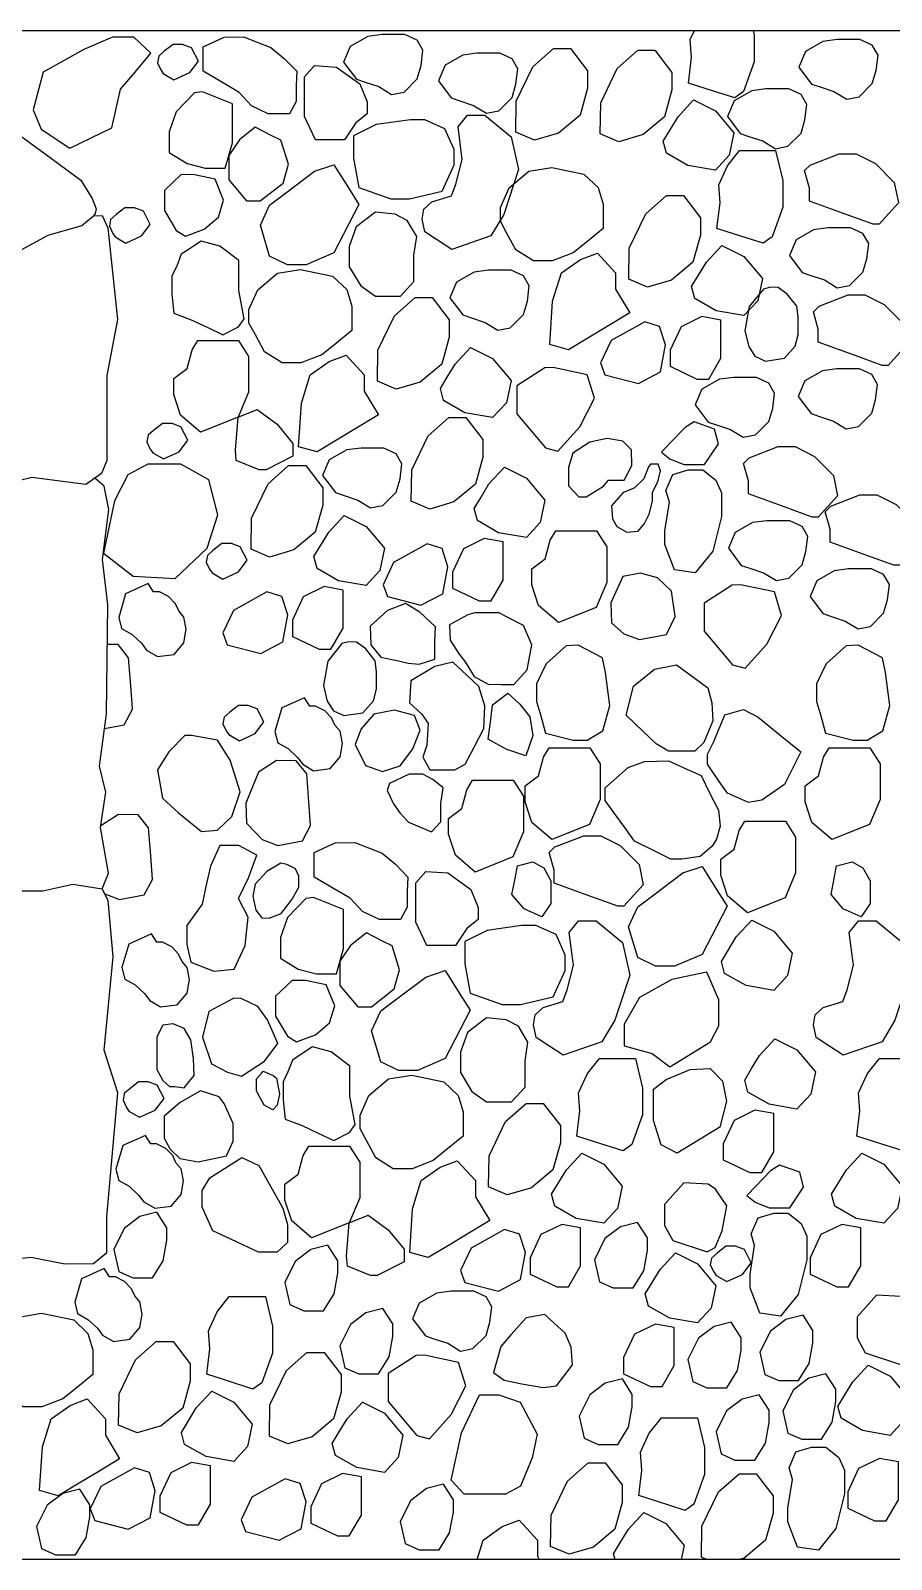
# Model space of a CAD drawing. Header units: millimetres. Extents: x -251401 to 377140, y -30451 to 275830.
# Drawn here: x 106402 to 108148, y -2940 to 160 of the extents above; entities that cross this region are included whole.
import ezdxf

# ---------------------------------------------------------------- set-up
doc = ezdxf.new("R2010")
doc.units = ezdxf.units.MM
for name, color, linetype in [('0-S3', 3, 'Continuous'), ('0-S8', 8, 'Continuous'), ('A-WALL', 4, 'Continuous')]:
    doc.layers.add(name, color=color, linetype=linetype)

# ---------------------------------------------------------------- blocks, each defined once
blk = doc.blocks.new('G24H24H24H')
at = {"layer": '0-S8', "color": 8}
for points in [[(3030.1, 3061.7), (2947.3, 3016), (2927.6, 2939.5), (2943.6, 2900), (3001.7, 2861.7), (3086.9, 2902.5), (3104.2, 2981.5), (3133.9, 3016), (3166, 3054.3), (3131.4, 3086.4), (3088.2, 3086.4)], [(3212.9, 3000.3), (3244.8, 3014.8), (3262.4, 3038.3), (3248.5, 3065.2), (3230.5, 3072), (3211, 3072), (3193, 3058.1), (3181.9, 3048.2), (3179.4, 3034.6), (3186.2, 3020.1), (3191.2, 3012.9)], [(3314.4, 3086.8), (3354.2, 3087.4), (3409.4, 3065.7), (3436.7, 3043.6), (3461.8, 3017.4), (3460.6, 2988.4), (3460.6, 2956), (3447, 2931), (3404.3, 2931), (3370.1, 2947.5), (3345.1, 2974.2), (3314.4, 2992.4), (3272.1, 3017.4), (3272.1, 3044.7), (3272.1, 3066.9)], [(3606.3, 3088.1), (3570.6, 3067.9), (3557.1, 3036.1), (3583.1, 3001.4), (3600.5, 2995.7), (3628.5, 2986.3), (3654.4, 2970.6), (3679.5, 2975.4), (3706.5, 3002.4), (3714.2, 3029.4), (3718, 3060.2), (3706.5, 3080.4), (3681.4, 3091.9), (3635.2, 3091.9)], [(4529.2, 3078.1), (4493.6, 3057.9), (4480.1, 3026.1), (4506.1, 2991.4), (4523.4, 2985.6), (4551.5, 2976.3), (4577.4, 2960.6), (4602.4, 2965.4), (4629.4, 2992.4), (4637.1, 3019.3), (4641, 3050.2), (4629.4, 3070.4), (4604.4, 3081.9), (4558.1, 3081.9)], [(3798.5, 3050.1), (3762.8, 3029.9), (3749.4, 2998.1), (3775.4, 2963.5), (3792.7, 2957.7), (3820.7, 2948.4), (3846.7, 2932.7), (3871.7, 2937.5), (3898.7, 2964.4), (3906.4, 2991.4), (3910.3, 3022.2), (3898.7, 3042.4), (3873.6, 3054), (3827.4, 3054)], [(3907.3, 2957), (3940.8, 3026.5), (3982.6, 3063.4), (4017.2, 3063.4), (4051.7, 3018.4), (4051.7, 2983.1), (4036.5, 2928.5), (3993.1, 2892.3), (3944, 2877.9), (3906.3, 2893.9)], [(4078.6, 2953.7), (4112.1, 3023.2), (4153.9, 3060.1), (4188.4, 3060.1), (4223, 3015.1), (4223, 2979.8), (4207.7, 2925.2), (4164.3, 2889.1), (4115.3, 2874.6), (4077.5, 2890.7)], [(3542.8, 3026), (3589.6, 2992.2), (3604.7, 2955.5), (3604.7, 2931), (3581.7, 2913), (3558.6, 2878.4), (3515.4, 2878.4), (3500.3, 2878.4), (3477.9, 2925.9), (3477.9, 2965.5), (3477.9, 3005.9), (3498.1, 3028.9)], [(4384.7, 2977.9), (4349.1, 2957.7), (4335.6, 2925.9), (4361.6, 2891.2), (4379, 2885.5), (4407, 2876.1), (4432.9, 2860.4), (4458, 2865.3), (4484.9, 2892.2), (4492.7, 2919.2), (4496.5, 2950), (4484.9, 2970.2), (4459.9, 2981.8), (4413.6, 2981.8)], [(3254.6, 2973.8), (3217.7, 2935.4), (3203.2, 2894.9), (3203.2, 2853), (3239.4, 2830.5), (3276.3, 2821.1), (3316.9, 2821.1), (3331.3, 2872.5), (3331.3, 2922.4), (3331.3, 2951.4), (3270.5, 2976)], [(4266.6, 2959.3), (4311.2, 2937), (4348.6, 2892.5), (4339, 2847.1), (4311.2, 2816.9), (4255, 2826.6), (4211.7, 2851.3), (4205, 2875.7), (4219.2, 2898.9), (4235.3, 2925.3)], [(3622.8, 2909.3), (3577.4, 2886.9), (3577.4, 2841.6), (3588.2, 2781.8), (3653, 2758.8), (3690.5, 2758.8), (3756.8, 2774.6), (3781.3, 2827.9), (3781.3, 2858.9), (3762.5, 2900.6), (3721.5, 2919.3), (3692.6, 2919.3)], [(3716.4, 2717.6), (3719.9, 2738.1), (3736.2, 2753), (3776, 2764.7), (3784.9, 2788.5), (3797.8, 2838.9), (3789.3, 2904.7), (3808, 2928.5), (3843.7, 2928.5), (3897.1, 2884.8), (3911.9, 2818.5), (3881.8, 2727.2), (3855.7, 2683.5), (3776.8, 2656.2), (3745.5, 2676.7), (3721.8, 2692.2)], [(3377.7, 2904.3), (3345.8, 2878.3), (3324.1, 2846.8), (3324.1, 2797.2), (3360.3, 2754.6), (3387.8, 2754.6), (3434.2, 2790.7), (3445, 2829.1), (3429.8, 2877.6), (3410.3, 2887)], [(4320.7, 2750.4), (4317.8, 2787), (4335.8, 2825.7), (4360.1, 2856.5), (4387.4, 2856.5), (4433.3, 2856.5), (4447.6, 2796.3), (4447.6, 2741.8), (4426.1, 2681.7), (4408.2, 2668.8), (4350.1, 2687.4), (4314.3, 2698.9)], [(3406.7, 2642.8), (3388.2, 2705.3), (3406.7, 2745.8), (3442.1, 2772.4), (3498.2, 2814.6), (3537.3, 2827.7), (3566.6, 2781.4), (3588.1, 2747.4), (3556.9, 2687), (3537.3, 2649.2), (3481.2, 2625.2), (3443, 2625.2)], [(3892.5, 2781.3), (3932.5, 2814.7), (3979.4, 2822.6), (4044.4, 2808.9), (4073.3, 2781.5), (4083.4, 2748.3), (4083.4, 2698.5), (4048.8, 2670.3), (4022.8, 2649.2), (3980.2, 2632.8), (3941.9, 2632.8), (3906.5, 2655.2), (3887.7, 2689.8), (3874.9, 2713.5), (3874.9, 2741.1)], [(4503.3, 2827.4), (4562.3, 2850.2), (4596.4, 2850.2), (4635.6, 2830.3), (4674, 2791.9), (4682.5, 2750.6), (4643.4, 2707.2), (4631.3, 2707.2), (4576.5, 2727.1), (4501.8, 2754.3), (4501.8, 2780.5), (4491.8, 2816)], [(3227.5, 2808), (3193.6, 2775.9), (3193.6, 2735.2), (3217.7, 2694.5), (3236.1, 2683.1), (3274.5, 2697.4), (3303.1, 2721.5), (3313.5, 2756.4), (3296.3, 2798.8), (3254.4, 2807.4)], [(4136.5, 2658.9), (4170, 2728.4), (4211.8, 2765.3), (4246.3, 2765.3), (4280.9, 2720.3), (4280.9, 2685), (4265.6, 2630.4), (4222.2, 2594.2), (4173.2, 2579.8), (4135.4, 2595.8)], [(3115.4, 2669), (3147.2, 2683.6), (3164.9, 2707.1), (3151, 2734), (3133, 2740.8), (3113.5, 2740.8), (3095.5, 2726.9), (3084.4, 2717), (3081.9, 2703.4), (3088.7, 2688.8), (3093.7, 2681.7)], [(3621.5, 2731.9), (3582.8, 2702.3), (3568.5, 2662.4), (3568.5, 2620.7), (3591.9, 2582.5), (3621.5, 2561.5), (3672.3, 2561.5), (3699.7, 2591.1), (3699.7, 2644.7), (3705.4, 2682.3), (3686, 2714.8), (3661.5, 2727.9)], [(4510.2, 2696.1), (4474.6, 2675.9), (4461.1, 2644.1), (4487.1, 2609.4), (4504.4, 2603.6), (4532.5, 2594.3), (4558.4, 2578.6), (4583.4, 2583.4), (4610.4, 2610.4), (4618.1, 2637.3), (4622, 2668.2), (4610.4, 2688.4), (4585.4, 2699.9), (4539.1, 2699.9)], [(3218.6, 2622.5), (3208.9, 2602.4), (3208.9, 2565.6), (3212.7, 2526.7), (3247.7, 2513.8), (3280.1, 2498.3), (3312, 2482.9), (3343.5, 2499.6), (3355.2, 2515.7), (3344.2, 2572.7), (3344.2, 2597.3), (3344.2, 2634.1), (3306, 2662.6), (3268.4, 2673), (3238.6, 2653.6), (3227.5, 2646.3)], [(3975.4, 2463.2), (3981, 2551.5), (3998.7, 2608.5), (4037.3, 2635.8), (4071.8, 2648.7), (4108.8, 2608.5), (4108.8, 2575.6), (4137.7, 2527.4), (4088.4, 2497.8), (4055.5, 2478), (4013.1, 2452.6)], [(4324.5, 2664.4), (4369, 2642.2), (4406.4, 2597.6), (4396.9, 2552.3), (4369, 2522.1), (4312.8, 2531.8), (4269.6, 2556.5), (4262.9, 2580.9), (4277.1, 2604.1), (4293.2, 2630.5)], [(3382.8, 2574.5), (3422.8, 2607.9), (3469.7, 2615.8), (3534.7, 2602.1), (3563.6, 2574.7), (3573.7, 2541.5), (3573.7, 2491.7), (3539, 2463.5), (3513, 2442.4), (3470.4, 2426), (3432.1, 2426), (3396.8, 2448.4), (3378, 2483), (3365.1, 2506.7), (3365.1, 2534.3)], [(3821.9, 2610.1), (3786.2, 2589.9), (3772.7, 2558.1), (3798.7, 2523.5), (3816.1, 2517.7), (3844.1, 2508.4), (3870, 2492.7), (3895.1, 2497.5), (3922.1, 2524.4), (3929.8, 2551.4), (3933.6, 2582.2), (3922.1, 2602.4), (3897, 2614), (3850.8, 2614)], [(4408.6, 2576), (4379.9, 2540.7), (4370.9, 2491.2), (4378.8, 2459.2), (4391.1, 2439.5), (4412.5, 2430), (4451.3, 2435.6), (4472.6, 2459.8), (4478.8, 2483.4), (4478.8, 2518.7), (4476, 2541.2), (4456.9, 2565.4), (4438.4, 2578.8), (4422.6, 2579.4)], [(3626.7, 2452.1), (3660.2, 2521.6), (3702, 2558.5), (3736.6, 2558.5), (3771.1, 2513.5), (3771.1, 2478.2), (3755.9, 2423.6), (3712.5, 2387.4), (3663.4, 2373), (3625.7, 2389)], [(4521.3, 2541.4), (4580.3, 2564.2), (4614.4, 2564.2), (4653.6, 2544.3), (4692, 2505.9), (4700.5, 2464.6), (4661.4, 2421.2), (4649.3, 2421.2), (4594.5, 2441.1), (4519.8, 2468.3), (4519.8, 2494.5), (4509.8, 2530)], [(4283.6, 2520), (4241.4, 2499.2), (4219.4, 2452), (4219.4, 2419.2), (4273.6, 2393.4), (4297.5, 2393.4), (4322.1, 2435.6), (4322.1, 2483.4), (4322.1, 2513)], [(4167.7, 2509.3), (4099.7, 2471.5), (4078.2, 2426.1), (4087.1, 2402.2), (4155.2, 2384.6), (4199.8, 2407.9), (4209.9, 2462.7), (4197.9, 2499.8)], [(3261, 2471.8), (3343.7, 2471.8), (3364.4, 2439.4), (3364.4, 2367), (3343, 2316.4), (3266.4, 2285.8), (3226.3, 2320.1), (3212.4, 2362.4), (3212.4, 2394.4), (3239.4, 2414.9), (3249.6, 2452.8)], [(3814.7, 2457.6), (3859.3, 2435.4), (3896.7, 2390.8), (3887.2, 2345.5), (3859.3, 2315.3), (3803.1, 2325), (3759.9, 2349.7), (3753.2, 2374.1), (3767.3, 2397.2), (3783.5, 2423.7)], [(3465.6, 2256.3), (3471.3, 2344.7), (3488.9, 2401.7), (3527.5, 2429), (3562.1, 2441.9), (3599, 2401.7), (3599, 2368.8), (3628, 2320.6), (3578.7, 2291), (3545.7, 2271.2), (3503.3, 2245.8)], [(3965.2, 2416), (3908.2, 2379.7), (3908.2, 2322.7), (3966.2, 2254), (3991.6, 2247.5), (4035.9, 2296.5), (4065.6, 2354.5), (4051.1, 2402.1), (3982, 2416.6)], [(4319.4, 2392.9), (4283.7, 2372.7), (4270.2, 2340.9), (4296.2, 2306.3), (4313.6, 2300.5), (4341.6, 2291.2), (4367.5, 2275.5), (4392.6, 2280.3), (4419.6, 2307.2), (4427.3, 2334.2), (4431.1, 2365), (4419.6, 2385.2), (4394.5, 2396.8), (4348.3, 2396.8)], [(4528.2, 2410.1), (4492.6, 2389.9), (4479.1, 2358.1), (4505.1, 2323.4), (4522.4, 2317.6), (4550.5, 2308.3), (4576.4, 2292.6), (4601.4, 2297.4), (4628.4, 2324.4), (4636.1, 2351.3), (4640, 2382.2), (4628.4, 2402.4), (4603.4, 2413.9), (4557.1, 2413.9)], [(3337.7, 2248.9), (3343, 2316.4), (3381.7, 2331.9), (3422.1, 2301.9), (3454.3, 2262.6), (3454.3, 2236.9), (3399.6, 2209.6), (3385.9, 2209.6), (3339.3, 2228.1)], [(3191.5, 2231.4), (3223.3, 2246), (3241, 2269.5), (3227.1, 2296.4), (3209.1, 2303.2), (3189.6, 2303.2), (3171.6, 2289.3), (3160.5, 2279.4), (3158, 2265.8), (3164.8, 2251.2), (3169.8, 2244.1)], [(3695.1, 2209), (3728.6, 2278.5), (3770.4, 2315.5), (3805, 2315.5), (3839.5, 2270.5), (3839.5, 2235.1), (3824.3, 2180.5), (3780.9, 2144.4), (3731.8, 2129.9), (3694.1, 2146)], [(4218.6, 2231.8), (4247.2, 2220), (4288.9, 2220), (4317.1, 2262.3), (4309.2, 2292.1), (4268.1, 2306.8), (4250, 2295.5), (4220.7, 2265.1), (4201.7, 2245.3)], [(4056.2, 2265.2), (4021.8, 2243.1), (4013.4, 2214.2), (4013.4, 2176.8), (4034, 2154.7), (4049.3, 2154.7), (4084.4, 2176), (4094.3, 2188.2), (4126.3, 2188.2), (4141.6, 2218), (4140.8, 2250), (4123.3, 2267.5), (4091.3, 2272.9)], [(3563.6, 2249.8), (3527.9, 2229.5), (3514.4, 2197.8), (3540.4, 2163.1), (3557.8, 2157.3), (3585.8, 2148), (3611.7, 2132.3), (3636.8, 2137.1), (3663.8, 2164.1), (3671.5, 2191), (3675.3, 2221.8), (3663.8, 2242.1), (3638.7, 2253.6), (3592.5, 2253.6)], [(4379.7, 2233.7), (4438.7, 2256.4), (4472.8, 2256.4), (4512, 2236.5), (4550.4, 2198.1), (4558.9, 2156.8), (4519.8, 2113.4), (4507.7, 2113.4), (4452.9, 2133.4), (4378.2, 2160.5), (4378.2, 2186.7), (4368.2, 2222.2)], [(3092.4, 2146.8), (3070.2, 2040.3), (3130.1, 1993.7), (3215.6, 1989.3), (3280, 2050.3), (3302.2, 2117.9), (3283.3, 2188.9), (3226.7, 2221.1), (3160.1, 2221.1), (3119, 2198.9)], [(3370.2, 2111.4), (3403.7, 2180.9), (3445.5, 2217.8), (3480.1, 2217.8), (3514.6, 2172.9), (3514.6, 2137.5), (3499.4, 2082.9), (3456, 2046.8), (3406.9, 2032.3), (3369.2, 2048.4)], [(3883.1, 2214.6), (3927.7, 2192.3), (3965.1, 2147.8), (3955.5, 2102.5), (3927.7, 2072.2), (3871.5, 2081.9), (3828.3, 2106.7), (3821.6, 2131), (3835.7, 2154.2), (3851.9, 2180.7)], [(4175.2, 2215.7), (4166, 2191.3), (4146.2, 2172.2), (4124.1, 2163.1), (4100.4, 2136.4), (4102.7, 2109.7), (4111.1, 2094.5), (4131.7, 2083), (4154.6, 2085.3), (4167.5, 2100.6), (4176.7, 2119.6), (4183.6, 2145.6), (4183.6, 2163.8), (4194.2, 2185.2), (4199.6, 2207.3), (4195, 2221), (4179.8, 2221)], [(4210.9, 2167.2), (4225, 2199.7), (4256.2, 2209.5), (4285.7, 2209.5), (4311.8, 2188.2), (4323.8, 2162.9), (4323.8, 2114.6), (4305.8, 2044.4), (4270.3, 2000.3), (4227.9, 2006.3), (4208.3, 2058), (4208.3, 2085.4), (4217.7, 2143.5)], [(4545.3, 2135.9), (4604.3, 2158.7), (4638.4, 2158.7), (4677.6, 2138.8), (4716, 2100.4), (4724.5, 2059.1), (4685.4, 2015.7), (4673.3, 2015.7), (4618.5, 2035.6), (4543.8, 2062.8), (4543.8, 2089), (4533.8, 2124.5)], [(3558.2, 2117), (3602.8, 2094.7), (3640.2, 2050.2), (3630.6, 2004.9), (3602.8, 1974.6), (3546.6, 1984.3), (3503.4, 2009.1), (3496.7, 2033.4), (3510.8, 2056.6), (3527, 2083)], [(3987.2, 2085.7), (4069.9, 2085.7), (4090.6, 2053.2), (4090.6, 1980.9), (4069.2, 1930.3), (3992.6, 1899.7), (3952.5, 1934), (3938.7, 1976.2), (3938.7, 2008.3), (3965.7, 2028.7), (3975.9, 2066.6)], [(4386.6, 2102.3), (4351, 2082.1), (4337.5, 2050.3), (4363.5, 2015.6), (4380.8, 2009.9), (4408.9, 2000.5), (4434.8, 1984.8), (4459.8, 1989.6), (4486.8, 2016.6), (4494.5, 2043.6), (4498.4, 2074.4), (4486.8, 2094.6), (4461.8, 2106.1), (4415.5, 2106.1)], [(3311.8, 1987.9), (3343.7, 2002.5), (3361.3, 2026), (3347.4, 2052.9), (3329.4, 2059.7), (3309.9, 2059.7), (3292, 2045.8), (3280.8, 2035.9), (3278.3, 2022.3), (3285.1, 2007.7), (3290.1, 2000.6)], [(3726.3, 2059.4), (3658.3, 2021.6), (3636.9, 1976.3), (3645.7, 1952.4), (3713.8, 1934.7), (3758.5, 1958), (3768.6, 2012.8), (3756.6, 2049.9)], [(3842.3, 2070.1), (3800.1, 2049.3), (3778, 2002.1), (3778, 1969.4), (3832.2, 1943.5), (3856.1, 1943.5), (3880.7, 1985.7), (3880.7, 2033.6), (3880.7, 2063.2)], [(4098.9, 1939.8), (4100.2, 1899.3), (4125.6, 1876.9), (4157.1, 1865.4), (4211.6, 1875.7), (4229.7, 1912), (4221.9, 1963.4), (4194, 1990.1), (4158.9, 1999.7), (4123.2, 1993.1)], [(4552.2, 2004.6), (4516.6, 1984.4), (4503.1, 1952.6), (4529.1, 1917.9), (4546.4, 1912.1), (4574.5, 1902.8), (4600.4, 1887.1), (4625.4, 1891.9), (4652.4, 1918.9), (4660.1, 1945.8), (4664, 1976.7), (4652.4, 1996.9), (4627.4, 2008.4), (4581.1, 2008.4)], [(3160.8, 1978.6), (3114.9, 1957.9), (3100.9, 1910.2), (3106.5, 1887.3), (3127.8, 1875.5), (3146.8, 1857.6), (3157.5, 1843.6), (3179.4, 1830.7), (3213, 1835.2), (3233.2, 1858.7), (3237.7, 1886.2), (3233.2, 1910.8), (3222.5, 1923.1), (3215.8, 1937.7), (3201.8, 1952.3), (3183.3, 1961.8), (3171.5, 1961.8)], [(3401.4, 1961.8), (3333.4, 1924), (3312, 1878.7), (3320.8, 1854.7), (3388.9, 1837.1), (3433.6, 1860.4), (3443.7, 1915.2), (3431.7, 1952.3)], [(3517.4, 1972.5), (3475.2, 1951.7), (3453.1, 1904.5), (3453.1, 1871.7), (3507.3, 1845.9), (3531.2, 1845.9), (3555.8, 1888.1), (3555.8, 1936), (3555.8, 1965.6)], [(4345.1, 1975.6), (4288.1, 1939.3), (4288.1, 1882.3), (4346.1, 1813.6), (4371.5, 1807.1), (4415.7, 1856.1), (4445.4, 1914.1), (4430.9, 1961.7), (4361.8, 1976.2)], [(3646.1, 1924.2), (3610.6, 1892.6), (3612.5, 1854.6), (3632.2, 1829.3), (3670.8, 1821.1), (3688.1, 1817.4), (3710, 1815.4), (3741.7, 1825.5), (3741.7, 1862.8), (3743.6, 1891.3), (3711.9, 1921), (3682.2, 1938.1)], [(3809.3, 1915.1), (3771.7, 1895.1), (3773.2, 1864), (3791.7, 1835.5), (3803.3, 1819.9), (3821.8, 1790.4), (3850.4, 1774.8), (3878, 1773.8), (3902.5, 1773.8), (3929.1, 1803.9), (3939.1, 1854.5), (3921.6, 1893.6), (3887.5, 1911.6), (3872.7, 1919.4), (3823.3, 1919.4)], [(3553.6, 1857), (3524.9, 1821.6), (3515.9, 1772.2), (3523.8, 1740.1), (3536.2, 1720.5), (3557.5, 1710.9), (3596.3, 1716.5), (3617.7, 1740.7), (3623.9, 1764.3), (3623.9, 1799.7), (3621, 1822.1), (3601.9, 1846.3), (3583.4, 1859.8), (3567.7, 1860.3)], [(4008.2, 1852.5), (3967.6, 1815.7), (3948.5, 1775.1), (3948.5, 1739.6), (3956.8, 1710.4), (3966.3, 1675.5), (4022.8, 1661), (4050.7, 1661), (4082.5, 1680), (4097.1, 1731.4), (4088.2, 1798.6), (4081.8, 1828.4), (4033, 1853.8)], [(4576.2, 1852.5), (4535.6, 1815.7), (4516.5, 1775.1), (4516.5, 1739.6), (4524.8, 1710.4), (4534.3, 1675.5), (4590.8, 1661), (4618.7, 1661), (4650.5, 1680), (4665.1, 1731.4), (4656.2, 1798.6), (4649.8, 1828.4), (4601, 1853.8)], [(3741.7, 1810.4), (3693.3, 1781.5), (3690.9, 1737.2), (3715.9, 1713.8), (3728.8, 1695.3), (3725.5, 1651), (3717.5, 1626.9), (3732, 1601.1), (3753.7, 1601.1), (3782.7, 1601.1), (3803.7, 1612.4), (3821.4, 1645.4), (3841.6, 1684.8), (3843.2, 1730.7), (3831.1, 1770.2), (3806.9, 1792.7), (3778.4, 1819.3)], [(4145.2, 1770.7), (4187.8, 1805.1), (4232.5, 1814.2), (4270.2, 1786.3), (4296, 1767.1), (4303.6, 1736.8), (4305.7, 1700.5), (4292.5, 1667.8), (4287.9, 1656.4), (4269.5, 1639.2), (4245, 1639.2), (4215.7, 1639.2), (4191.3, 1653.8), (4164.8, 1678.9), (4130.1, 1711.8)], [(3477.7, 1747.2), (3431.8, 1726.5), (3417.8, 1678.8), (3423.4, 1655.9), (3444.7, 1644.1), (3463.7, 1626.2), (3474.4, 1612.2), (3496.2, 1599.3), (3529.9, 1603.8), (3550.1, 1627.3), (3554.6, 1654.7), (3550.1, 1679.4), (3539.4, 1691.7), (3532.7, 1706.3), (3518.7, 1720.9), (3500.2, 1730.4), (3488.4, 1730.4)], [(3859, 1732.6), (3890.1, 1756.8), (3914.3, 1734.5), (3934.6, 1708.5), (3940.9, 1670.5), (3926.9, 1629.2), (3887.8, 1642.5), (3866, 1654.6), (3850.2, 1663.4), (3855.9, 1702.8)], [(3345.8, 1660), (3377.7, 1674.6), (3395.3, 1698.1), (3381.4, 1725), (3363.4, 1731.8), (3343.9, 1731.8), (3326, 1717.9), (3314.8, 1708), (3312.3, 1694.4), (3319.1, 1679.8), (3324.1, 1672.7)], [(3660.3, 1721.9), (3618.4, 1713.8), (3592.6, 1684), (3580.5, 1652.6), (3601.5, 1609.9), (3636.1, 1597.9), (3671.6, 1609.1), (3697.3, 1643.8), (3712.6, 1681.6), (3700.6, 1711.4)], [(4330.3, 1712.7), (4367.8, 1723.2), (4398.1, 1707.6), (4442.8, 1671.4), (4484.7, 1637.6), (4460, 1588.7), (4451.1, 1571.1), (4405.4, 1539.7), (4378.4, 1534.8), (4335.5, 1553.8), (4319, 1577.7), (4295, 1612.3), (4295, 1632.8), (4307.9, 1658.5)], [(3202.5, 1637.6), (3179.4, 1601), (3189.7, 1543.9), (3221.8, 1513.7), (3268.7, 1475.8), (3301.5, 1479), (3330.4, 1506.6), (3347.1, 1556.7), (3327.2, 1620.9), (3301.5, 1661.4), (3248.8, 1670.4), (3234.7, 1670.4)], [(3973.7, 1645.8), (4056.4, 1645.8), (4077.1, 1613.3), (4077.1, 1541), (4055.7, 1490.4), (3979.1, 1459.8), (3939, 1494.1), (3925.1, 1536.3), (3925.1, 1568.4), (3952.1, 1588.8), (3962.3, 1626.7)], [(4541.7, 1645.8), (4624.4, 1645.8), (4645.1, 1613.3), (4645.1, 1541), (4623.7, 1490.4), (4547.1, 1459.8), (4507, 1494.1), (4493.1, 1536.3), (4493.1, 1568.4), (4520.1, 1588.8), (4530.3, 1626.7)], [(3421.1, 1620), (3384.5, 1596.1), (3358.9, 1533.4), (3360, 1492.9), (3392, 1459.8), (3423.3, 1447.3), (3473.5, 1457), (3490.1, 1488.3), (3486.7, 1536.2), (3482.1, 1592.6), (3461, 1619.4)], [(4134, 1605.5), (4167.4, 1617.9), (4215.7, 1619.1), (4252.9, 1602.4), (4282, 1589.3), (4299.3, 1554.1), (4317.3, 1519.5), (4321, 1486.7), (4313.6, 1460.7), (4304.3, 1446.5), (4280.1, 1425.4), (4243, 1419.8), (4220.7, 1419.8), (4187.2, 1436.6), (4147.1, 1456.6), (4127.2, 1484.2), (4106.7, 1512.6), (4087.7, 1538.9), (4087.7, 1564.6)], [(3735.4, 1475.2), (3754.5, 1495.6), (3754.5, 1532.5), (3759, 1564.3), (3738, 1581.4), (3717.6, 1592.3), (3689.8, 1592.3), (3650, 1573.5), (3645.1, 1559.2), (3658.1, 1532.4), (3671.1, 1513.7), (3688.5, 1494.9)], [(3818.4, 1579.8), (3901.1, 1579.8), (3921.8, 1547.4), (3921.8, 1475.1), (3900.5, 1424.5), (3823.9, 1393.8), (3783.7, 1428.1), (3769.9, 1470.4), (3769.9, 1502.5), (3796.9, 1522.9), (3807.1, 1560.8)], [(4370.5, 1497.1), (4453.2, 1497.1), (4473.9, 1464.7), (4473.9, 1392.3), (4452.5, 1341.7), (4375.9, 1311.1), (4335.8, 1345.4), (4322, 1387.7), (4322, 1419.8), (4348.9, 1440.2), (4359.2, 1478.1)], [(3985.5, 1444.6), (4044.5, 1467.4), (4078.6, 1467.4), (4117.7, 1447.4), (4156.2, 1409), (4164.7, 1367.8), (4125.6, 1324.4), (4113.5, 1324.4), (4058.7, 1344.3), (3984, 1371.5), (3984, 1397.7), (3974, 1433.2)], [(3270.2, 1328.7), (3238.7, 1285.1), (3238.7, 1247.2), (3246.8, 1210.9), (3293.6, 1193.1), (3334.8, 1197.1), (3357.4, 1244.8), (3363.1, 1302.1), (3343.7, 1340), (3363.9, 1382), (3380.9, 1428), (3344.5, 1447.4), (3305.7, 1447.4), (3287.2, 1405.4), (3279.1, 1370.7)], [(3539.8, 1453.1), (3579.7, 1453.6), (3634.9, 1432), (3662.2, 1409.9), (3687.2, 1383.7), (3686.1, 1354.7), (3686.1, 1322.3), (3672.4, 1297.3), (3629.8, 1297.3), (3595.6, 1313.8), (3570.6, 1340.5), (3539.8, 1358.7), (3497.6, 1383.7), (3497.6, 1411), (3497.6, 1433.2)], [(3429.8, 1411.8), (3401.4, 1395.1), (3377.5, 1369.2), (3372.7, 1344.8), (3379.1, 1316.5), (3391.1, 1301), (3405.8, 1300.2), (3430.2, 1309.8), (3441.7, 1324.9), (3452.5, 1338.9), (3466.5, 1363.2), (3466.1, 1385.1), (3459.7, 1400.3), (3441.7, 1409.4)], [(3768.2, 1392.3), (3815.1, 1358.5), (3830.2, 1321.8), (3830.2, 1297.3), (3807.1, 1279.3), (3784.1, 1244.7), (3740.9, 1244.7), (3725.7, 1244.7), (3703.4, 1292.2), (3703.4, 1331.8), (3703.4, 1372.2), (3723.6, 1395.2)], [(3940.9, 1414.6), (3962.9, 1402.5), (3977.6, 1375.8), (3977.6, 1330.2), (3959.2, 1303), (3923, 1319.2), (3898.4, 1348), (3904.7, 1381), (3909.5, 1406.2)], [(4153.5, 1220.2), (4134.9, 1282.7), (4153.5, 1323.2), (4188.9, 1349.8), (4244.9, 1391.9), (4284.1, 1405.1), (4313.4, 1358.7), (4334.8, 1324.8), (4303.6, 1264.4), (4284.1, 1226.5), (4227.9, 1202.6), (4189.7, 1202.6)], [(4588.4, 1414.6), (4610.4, 1402.5), (4625.1, 1375.8), (4625.1, 1330.2), (4606.7, 1303), (4570.5, 1319.2), (4545.9, 1348), (4552.2, 1381), (4557, 1406.2)], [(3480.1, 1340.1), (3443.1, 1301.7), (3428.7, 1261.2), (3428.7, 1219.3), (3464.9, 1196.8), (3501.8, 1187.4), (3542.3, 1187.4), (3556.8, 1238.8), (3556.8, 1288.7), (3556.8, 1317.7), (3496, 1342.3)], [(3848.2, 1275.5), (3802.8, 1253.2), (3802.8, 1207.9), (3813.6, 1148.1), (3878.5, 1125.1), (3916, 1125.1), (3982.2, 1140.9), (4006.7, 1194.2), (4006.7, 1225.1), (3988, 1266.9), (3946.9, 1285.6), (3918.1, 1285.6)], [(3941.9, 1083.8), (3945.4, 1104.4), (3961.7, 1119.3), (4001.5, 1131), (4010.4, 1154.8), (4023.2, 1205.2), (4014.7, 1271), (4033.5, 1294.8), (4069.2, 1294.8), (4122.6, 1251.1), (4137.3, 1184.8), (4107.2, 1093.4), (4081.1, 1049.8), (4002.2, 1022.5), (3971, 1043), (3947.3, 1058.5)], [(4384.8, 1296.2), (4429.4, 1273.9), (4466.8, 1229.4), (4457.2, 1184), (4429.4, 1153.8), (4373.2, 1163.5), (4329.9, 1188.3), (4323.2, 1212.6), (4337.4, 1235.8), (4353.5, 1262.2)], [(4509.9, 1083.8), (4513.4, 1104.4), (4529.7, 1119.3), (4569.5, 1131), (4578.4, 1154.8), (4591.2, 1205.2), (4582.7, 1271), (4601.5, 1294.8), (4637.2, 1294.8), (4690.6, 1251.1), (4705.3, 1184.8), (4675.2, 1093.4), (4649.1, 1049.8), (4570.2, 1022.5), (4539, 1043), (4515.3, 1058.5)], [(3167.4, 1268.2), (3121.4, 1247.5), (3107.4, 1199.9), (3113, 1176.9), (3134.3, 1165.1), (3153.4, 1147.2), (3164, 1133.2), (3185.9, 1120.3), (3219.5, 1124.8), (3239.7, 1148.3), (3244.2, 1175.8), (3239.7, 1200.4), (3229, 1212.8), (3222.3, 1227.3), (3208.3, 1241.9), (3189.8, 1251.4), (3178, 1251.4)], [(3603.2, 1270.6), (3571.3, 1244.6), (3549.6, 1213.1), (3549.6, 1163.5), (3585.8, 1120.8), (3613.3, 1120.8), (3659.6, 1157), (3670.5, 1195.4), (3655.3, 1243.9), (3635.7, 1253.3)], [(3632.2, 1009.1), (3613.7, 1071.6), (3632.2, 1112.1), (3667.6, 1138.7), (3723.7, 1180.9), (3762.8, 1194), (3792.1, 1147.7), (3813.5, 1113.7), (3782.3, 1053.3), (3762.8, 1015.5), (3706.7, 991.5), (3668.4, 991.5)], [(4223, 1175.8), (4157, 1139.3), (4126.2, 1085.5), (4126.2, 1041.1), (4182.8, 1026.1), (4218.7, 998.8), (4301.1, 1049.7), (4318.3, 1081.9), (4318.3, 1135), (4293.9, 1190.8)], [(3452.9, 1174.2), (3419.1, 1142.2), (3419.1, 1101.5), (3443.2, 1060.8), (3461.5, 1049.4), (3499.9, 1063.7), (3528.6, 1087.7), (3538.9, 1122.7), (3521.7, 1165.1), (3479.9, 1173.7)], [(3334.6, 1138.1), (3283.6, 1111), (3270.7, 1059.3), (3288.8, 1005.1), (3321.7, 987.7), (3350.1, 979.9), (3396.6, 1010.3), (3423.7, 1045.8), (3402.4, 1094.2), (3383.1, 1121.3), (3349.5, 1137.4)], [(3190, 1083.5), (3178, 1059.6), (3178, 1029.2), (3178, 993.4), (3190.6, 970.8), (3203.7, 958.8), (3215, 958.8), (3233.5, 956.5), (3241.3, 966), (3253.6, 981.2), (3252.6, 1015.5), (3247.2, 1053.6), (3233.5, 1076.3), (3211.4, 1085.8)], [(3847, 1098.2), (3808.2, 1068.5), (3794, 1028.6), (3794, 987), (3817.4, 948.8), (3847, 927.7), (3897.8, 927.7), (3925.2, 957.4), (3925.2, 1011), (3930.9, 1048.6), (3911.5, 1081.1), (3886.9, 1094.2)], [(4432, 1055.5), (4476.6, 1033.2), (4514, 988.7), (4504.4, 943.4), (4476.6, 913.1), (4420.4, 922.8), (4377.2, 947.6), (4370.5, 971.9), (4384.6, 995.1), (4400.8, 1021.5)], [(3444, 988.8), (3434.3, 968.7), (3434.3, 931.8), (3438.2, 893), (3473.2, 880.1), (3505.6, 864.6), (3537.5, 849.2), (3569, 865.9), (3580.7, 882), (3569.7, 939), (3569.7, 963.6), (3569.7, 1000.4), (3531.5, 1028.9), (3493.9, 1039.3), (3464.1, 1019.8), (3453, 1012.6)], [(4036.4, 909.9), (4033.6, 946.4), (4051.5, 985.1), (4075.9, 1015.9), (4103.1, 1015.9), (4149, 1015.9), (4163.3, 955.8), (4163.3, 901.3), (4141.8, 841.1), (4123.9, 828.2), (4065.8, 846.9), (4030.1, 858.3)], [(4201.1, 840.5), (4185.5, 890.1), (4185.5, 920.4), (4185.5, 953.5), (4211.5, 973.2), (4260.2, 993.6), (4300.3, 995.1), (4325.7, 969.7), (4333.4, 928.9), (4320, 876.8), (4292.6, 859.9), (4233.6, 823.6)], [(4604.4, 909.9), (4601.6, 946.4), (4619.5, 985.1), (4643.9, 1015.9), (4671.1, 1015.9), (4717, 1015.9), (4731.3, 955.8), (4731.3, 901.3), (4709.8, 841.1), (4691.9, 828.2), (4633.8, 846.9), (4598.1, 858.3)], [(3143.2, 896.5), (3175.1, 911.1), (3192.7, 934.6), (3178.8, 961.5), (3160.8, 968.3), (3141.3, 968.3), (3123.4, 954.4), (3112.2, 944.5), (3109.7, 930.9), (3116.6, 916.4), (3121.5, 909.2)], [(3413.8, 981.2), (3421.2, 975.5), (3423.7, 961.4), (3427, 943.2), (3422.1, 920.8), (3413.5, 911.6), (3395.9, 921.1), (3387.3, 937.1), (3380.2, 950.2), (3380.2, 974.8), (3390.2, 985.7), (3393.8, 989.7)], [(3608.3, 940.8), (3648.2, 974.2), (3695.2, 982.1), (3760.2, 968.4), (3789.1, 941), (3799.2, 907.8), (3799.2, 858), (3764.5, 829.8), (3738.5, 808.7), (3695.9, 792.3), (3657.6, 792.3), (3622.2, 814.6), (3603.4, 849.3), (3590.6, 873), (3590.6, 900.5)], [(3225.8, 926.4), (3192.9, 898.8), (3192.9, 854.5), (3205, 831.6), (3225.1, 812.8), (3262.1, 806.1), (3297.1, 813.5), (3319.5, 818.3), (3333.3, 847.8), (3333.3, 884), (3314.5, 924.3), (3304.4, 937.8), (3266.8, 949.9)], [(3852.2, 818.3), (3885.7, 887.8), (3927.5, 924.8), (3962.1, 924.8), (3996.6, 879.8), (3996.6, 844.5), (3981.3, 789.9), (3937.9, 753.7), (3888.9, 739.3), (3851.1, 755.3)], [(4391.2, 911), (4349, 890.2), (4326.9, 843), (4326.9, 810.2), (4381.1, 784.4), (4405, 784.4), (4429.6, 826.6), (4429.6, 874.5), (4429.6, 904.1)], [(3155.3, 859.8), (3109.4, 839.1), (3095.3, 791.5), (3100.9, 768.5), (3122.2, 756.7), (3141.3, 738.8), (3152, 724.8), (3173.8, 711.9), (3207.5, 716.4), (3227.7, 739.9), (3232.1, 767.4), (3227.7, 792), (3217, 804.4), (3210.3, 818.9), (3196.3, 833.5), (3177.8, 843), (3166, 843)], [(3486.5, 838.1), (3569.2, 838.1), (3589.8, 805.7), (3589.8, 733.3), (3568.5, 682.7), (3491.9, 652.1), (3451.8, 686.4), (3437.9, 728.7), (3437.9, 760.7), (3464.9, 781.1), (3475.1, 819.1)], [(3285.7, 773.8), (3350.9, 814.7), (3385.2, 798.6), (3412, 750.9), (3433.5, 712), (3443, 679), (3443, 642.8), (3422.1, 623.3), (3384.5, 623.3), (3329.4, 648.8), (3291.5, 666.4), (3270.2, 714), (3270.2, 748.2)], [(3691.1, 622.6), (3696.7, 711), (3714.4, 768), (3753, 795.3), (3787.5, 808.2), (3824.5, 768), (3824.5, 735.1), (3853.4, 686.9), (3804.2, 657.3), (3771.2, 637.5), (3728.8, 612)], [(4040.2, 823.9), (4084.8, 801.7), (4122.2, 757.1), (4112.6, 711.8), (4084.8, 681.6), (4028.6, 691.3), (3985.3, 716), (3978.7, 740.4), (3992.8, 763.5), (4009, 790)], [(4608.2, 823.9), (4652.8, 801.7), (4690.2, 757.1), (4680.6, 711.8), (4652.8, 681.6), (4596.6, 691.3), (4553.3, 716), (4546.7, 740.4), (4560.8, 763.5), (4577, 790)], [(4391.6, 724.6), (4420.3, 712.8), (4462, 712.8), (4490.1, 755), (4482.3, 784.9), (4441.1, 799.5), (4423.1, 788.2), (4393.8, 757.8), (4374.7, 738)], [(4247.1, 763.7), (4208.2, 719.8), (4208.2, 677.2), (4224.5, 646.5), (4294.1, 623.4), (4310.4, 632.8), (4324.8, 666.6), (4334.2, 716.7), (4311.6, 750.5), (4296.6, 761.2)], [(3143.6, 695), (3112.1, 671.1), (3090.7, 628.3), (3100.8, 583.6), (3129.2, 571), (3169.5, 571), (3190.9, 605.6), (3198.5, 647.2), (3198.5, 672.3), (3178.3, 703.8)], [(3563.2, 615.2), (3568.5, 682.7), (3607.1, 698.2), (3647.6, 668.2), (3679.7, 628.9), (3679.7, 603.2), (3625.1, 575.9), (3611.4, 575.9), (3564.8, 594.3)], [(4118.5, 674.4), (4087, 650.5), (4065.6, 607.7), (4075.7, 563), (4104, 550.4), (4144.3, 550.4), (4165.8, 585), (4173.3, 626.6), (4173.3, 651.8), (4153.2, 683.2)], [(4383.9, 659.9), (4398, 692.4), (4429.3, 702.3), (4458.8, 702.3), (4484.9, 680.9), (4496.8, 655.7), (4496.8, 607.4), (4478.8, 537.1), (4443.4, 493.1), (4401, 499.1), (4381.3, 550.8), (4381.3, 578.1), (4390.7, 636.3)], [(3883.4, 668.7), (3815.4, 630.9), (3794, 585.6), (3802.8, 561.7), (3870.9, 544), (3915.6, 567.4), (3925.6, 622.1), (3913.7, 659.3)], [(3999.4, 679.4), (3957.1, 658.6), (3935.1, 611.4), (3935.1, 578.7), (3989.3, 552.9), (4013.2, 552.9), (4037.8, 595.1), (4037.8, 642.9), (4037.8, 672.5)], [(4567.4, 679.4), (4525.1, 658.6), (4503.1, 611.4), (4503.1, 578.7), (4557.3, 552.9), (4581.2, 552.9), (4605.8, 595.1), (4605.8, 642.9), (4605.8, 672.5)], [(3490.5, 628.1), (3459, 604.1), (3437.6, 561.3), (3447.7, 516.6), (3476, 504), (3516.3, 504), (3537.8, 538.7), (3545.3, 580.2), (3545.3, 605.4), (3525.2, 636.9)], [(4230.2, 621.7), (4274.7, 599.5), (4312.1, 554.9), (4302.6, 509.6), (4274.7, 479.4), (4218.5, 489.1), (4175.3, 513.8), (4168.6, 538.2), (4182.8, 561.4), (4198.9, 587.8)], [(4334.3, 563.2), (4366.2, 577.7), (4383.8, 601.2), (4369.9, 628.2), (4351.9, 635), (4332.4, 635), (4314.4, 621), (4303.3, 611.1), (4300.8, 597.5), (4307.6, 583), (4312.6, 575.9)], [(3071.6, 589.9), (3025.6, 569.2), (3011.6, 521.5), (3017.2, 498.6), (3038.5, 486.8), (3057.6, 468.9), (3068.2, 454.9), (3090.1, 442), (3123.7, 446.5), (3143.9, 470), (3148.4, 497.5), (3143.9, 522.1), (3133.3, 534.4), (3126.6, 549), (3112.5, 563.6), (3094, 573.1), (3082.3, 573.1)], [(3285.7, 427), (3282.9, 463.6), (3300.8, 502.2), (3325.2, 533.1), (3352.4, 533.1), (3398.3, 533.1), (3412.6, 472.9), (3412.6, 418.4), (3391.1, 358.2), (3373.2, 345.3), (3315.1, 364), (3279.4, 375.4)], [(3746, 540), (3710.3, 519.8), (3696.9, 488), (3722.9, 453.3), (3740.2, 447.6), (3768.2, 438.2), (3794.2, 422.5), (3819.2, 427.4), (3846.2, 454.3), (3853.9, 481.3), (3857.8, 512.1), (3846.2, 532.3), (3821.1, 543.9), (3774.9, 543.9)], [(4637.7, 536), (4598.8, 492.1), (4598.8, 449.5), (4615.2, 418.8), (4684.7, 395.6), (4701, 405), (4715.5, 438.8), (4724.9, 489), (4702.3, 522.8), (4687.2, 533.4)], [(2857.5, 457.9), (2897.5, 491.3), (2944.4, 499.2), (3009.5, 485.5), (3038.3, 458.1), (3048.5, 424.9), (3048.5, 375.1), (3013.8, 346.9), (2987.8, 325.8), (2945.2, 309.4), (2906.9, 309.4), (2871.5, 331.8), (2852.7, 366.4), (2839.9, 390.1), (2839.9, 417.7)], [(3602.2, 500.2), (3570.7, 476.2), (3549.2, 433.4), (3559.3, 388.7), (3587.7, 376.1), (3628, 376.1), (3649.4, 410.7), (3657, 452.3), (3657, 477.5), (3636.8, 509)], [(3927.3, 489.8), (3896.5, 455.2), (3875.7, 431.9), (3860.8, 379.1), (3883, 363.7), (3918.6, 356), (3962, 348.3), (3989, 352.1), (4004.4, 372.4), (4021.4, 394.7), (4018.8, 430.1), (4006.3, 459), (3984.1, 479.2), (3965.2, 496.5)], [(4189.3, 477.2), (4147.1, 456.5), (4125, 409.2), (4125, 376.5), (4179.2, 350.7), (4203.2, 350.7), (4227.7, 392.9), (4227.7, 440.7), (4227.7, 470.3)], [(4308.4, 472.2), (4276.9, 448.3), (4255.5, 405.5), (4265.6, 360.8), (4294, 348.2), (4334.3, 348.2), (4355.7, 382.8), (4363.3, 424.4), (4363.3, 449.6), (4343.1, 481.1)], [(4454.2, 486.8), (4422.7, 462.9), (4401.3, 420.1), (4411.4, 375.3), (4439.7, 362.8), (4480, 362.8), (4501.5, 397.4), (4509, 438.9), (4509, 464.1), (4488.9, 495.6)], [(3101.5, 335.5), (3135, 405), (3176.8, 441.9), (3211.3, 441.9), (3245.9, 396.9), (3245.9, 361.6), (3230.6, 307), (3187.2, 270.8), (3138.2, 256.4), (3100.4, 272.4)], [(3407.4, 313.3), (3440.9, 382.8), (3482.7, 419.7), (3517.3, 419.7), (3551.8, 374.7), (3551.8, 339.4), (3536.6, 284.8), (3493.2, 248.6), (3444.1, 234.2), (3406.4, 250.2)], [(3704.5, 413.3), (3647.5, 377), (3647.5, 320), (3705.4, 251.3), (3730.9, 244.8), (3775.1, 293.8), (3804.8, 351.8), (3790.3, 399.4), (3721.2, 413.9)], [(4500.7, 367.8), (4469.2, 343.9), (4447.8, 301.1), (4457.9, 256.3), (4486.2, 243.8), (4526.5, 243.8), (4548, 278.4), (4555.5, 319.9), (4555.5, 345.1), (4535.4, 376.6)], [(4620.8, 394), (4665.4, 371.7), (4702.8, 327.2), (4693.2, 281.9), (4665.4, 251.6), (4609.2, 261.3), (4566, 286.1), (4559.3, 310.4), (4573.4, 333.6), (4589.6, 360.1)], [(3289.5, 341), (3334.1, 318.8), (3371.5, 274.2), (3361.9, 228.9), (3334.1, 198.7), (3277.9, 208.4), (3234.6, 233.1), (3227.9, 257.5), (3242.1, 280.7), (3258.2, 307.1)], [(4087.7, 357.3), (4056.2, 333.4), (4034.8, 290.6), (4044.9, 245.8), (4073.2, 233.3), (4113.5, 233.3), (4135, 267.9), (4142.5, 309.4), (4142.5, 334.6), (4122.4, 366.1)], [(2940.4, 139.7), (2946, 228.1), (2963.7, 285.1), (3002.3, 312.4), (3036.8, 325.3), (3073.8, 285.1), (3073.8, 252.2), (3102.7, 204), (3053.5, 174.4), (3020.5, 154.6), (2978.1, 129.2)], [(3595.4, 318.8), (3640, 296.6), (3677.4, 252), (3667.9, 206.7), (3640, 176.5), (3583.8, 186.2), (3540.6, 210.9), (3533.9, 235.3), (3548, 258.5), (3564.2, 284.9)], [(3775.2, 161), (3796.1, 256.9), (3832.8, 333.6), (3872, 333.6), (3914.8, 318.8), (3949.6, 254.3), (3939.2, 206.3), (3915.6, 148.8), (3885.1, 132.2), (3821.4, 132.2), (3801.3, 132.2)], [(4365.3, 325.2), (4333.8, 301.3), (4312.4, 258.5), (4322.5, 213.8), (4350.8, 201.2), (4391.1, 201.2), (4412.6, 235.8), (4420.1, 277.4), (4420.1, 302.6), (4400, 334)], [(4162.1, 181.1), (4159.2, 217.6), (4177.1, 256.3), (4201.5, 287.1), (4228.7, 287.1), (4274.6, 287.1), (4289, 227), (4289, 172.5), (4267.5, 112.3), (4249.5, 99.4), (4191.5, 118.1), (4155.7, 129.5)], [(4460.4, 185.4), (4474.5, 217.9), (4505.8, 227.8), (4535.3, 227.8), (4561.4, 206.4), (4573.3, 181.2), (4573.3, 132.9), (4555.3, 62.6), (4519.9, 18.6), (4477.5, 24.6), (4457.8, 76.3), (4457.8, 103.6), (4467.2, 161.8)], [(3248.6, 196.5), (3206.4, 175.8), (3184.4, 128.5), (3184.4, 95.8), (3238.6, 70), (3262.5, 70), (3287.1, 112.2), (3287.1, 160), (3287.1, 189.6)], [(3977.8, 89.5), (4011.3, 159), (4053.1, 196), (4087.7, 196), (4122.2, 151), (4122.2, 115.7), (4107, 61.1), (4063.6, 24.9), (4014.5, 10.5), (3976.8, 26.5)], [(4643.9, 204.9), (4601.6, 184.1), (4579.6, 136.9), (4579.6, 104.2), (4633.8, 78.4), (4657.7, 78.4), (4682.3, 120.6), (4682.3, 168.4), (4682.3, 198)], [(3132.7, 185.8), (3064.7, 148.1), (3043.2, 102.7), (3052.1, 78.8), (3120.2, 61.2), (3164.8, 84.5), (3174.9, 139.2), (3163, 176.4)], [(3438.7, 163.6), (3370.6, 125.9), (3349.2, 80.5), (3358, 56.6), (3426.1, 39), (3470.8, 62.3), (3480.9, 117.1), (3468.9, 154.2)], [(3554.6, 174.4), (3512.4, 153.6), (3490.3, 106.4), (3490.3, 73.6), (3544.5, 47.8), (3568.5, 47.8), (3593, 90), (3593, 137.8), (3593, 167.4)], [(2987.3, 133.6), (2955.8, 109.7), (2934.4, 66.9), (2944.4, 22.2), (2972.8, 9.6), (3013.1, 9.6), (3034.5, 44.2), (3042.1, 85.8), (3042.1, 111), (3021.9, 142.4)], [(3724.9, 143.5), (3693.4, 119.5), (3671.9, 76.7), (3682, 32), (3710.4, 19.4), (3750.7, 19.4), (3772.1, 54), (3779.7, 95.6), (3779.7, 120.8), (3759.5, 152.3)]]:
    blk.add_lwpolyline(points, close=True, dxfattribs=at)
for points in [[(4387.6, 3100), (4389.7, 3091.1), (4389.7, 3036.6), (4368.2, 2976.5), (4350.3, 2963.6), (4292.2, 2982.2), (4256.5, 2993.7), (4262.8, 3045.2), (4260, 3081.8), (4268.4, 3100)], [(3072, 1684.7), (3112.2, 1692.5), (3128.7, 1723.8), (3125.3, 1771.7), (3120.8, 1828.2), (3099.6, 1854.9), (3077.6, 1855.3)], [(3072.5, 1349.8), (3102.4, 1337.9), (3152.6, 1347.6), (3169.1, 1378.9), (3165.7, 1426.8), (3161.2, 1483.2), (3140, 1510), (3100.1, 1510.6), (3064.7, 1487.4)], [(4292.9, 0), (4282.7, 4.3), (4283.8, 67.3), (4317.3, 136.8), (4359.1, 173.8), (4393.6, 173.8), (4428.2, 128.8), (4428.2, 93.5), (4412.9, 38.9), (4369.5, 2.7), (4360.3, 0)], [(4107.5, 0), (4104.3, 11.6), (4118.4, 34.7), (4134.6, 61.2), (4165.8, 95.1), (4210.4, 72.9), (4247.8, 28.3), (4241.8, 0)], [(3827.9, 0), (3840, 39.2), (3878.6, 66.5), (3913.2, 79.4), (3950.1, 39.2), (3950.1, 6.3), (3953.9, 0)]]:
    blk.add_lwpolyline(points, dxfattribs=at)

msp = doc.modelspace()

# ---------------------------------------------------------------- linework, layer by layer
at = {"layer": '0-S3', "color": 3}
msp.add_line((377139.5, -2940.144), (-19812.5, -2940.144), dxfattribs=at)
at = {"layer": 'A-WALL', "color": 3}
msp.add_lwpolyline([(112479.5, 159.856), (113229.5, 159.856), (113279.5, 259.856), (110129.5, 2559.856), (110129.5, 2959.856), (105829.5, 2959.856), (105829.5, 2559.856), (102679.5, 259.856), (102729.5, 159.856), (103479.5, 159.856)], close=True, dxfattribs=at)
at = {"layer": 'A-WALL'}
msp.add_lwpolyline([(103479.5, 159.856), (112479.5, 159.856), (112479.5, -2940.144), (103479.5, -2940.144)], close=True, dxfattribs=at)
at = {"layer": 'A-WALL', "color": 1}
for points in [[(105021.428, -213.299), (105018.026, -199.695), (105023.909, -182.864), (105098.102, -119.238), (105151.053, -106.009), (105219.229, -37.877), (105372.865, 19.766), (105532.536, 55.689), (105727.073, 91.416), (105884.094, 90.675), (106121.641, 61.557), (106194.748, 14.825), (106333.294, -18.992), (106430.853, -90.234), (106503.724, -143.447), (106526.173, -180.684), (106534.636, -201.546), (106532.479, -211.311), (106529.5, -215.734)], [(106279.5, -340.144), (106436.949, -254.714), (106505.424, -235.399), (106529.5, -215.734), (106546.641, -215.374), (106558.138, -240.267), (106577.719, -425.849), (106555.943, -539.321), (106555.943, -643.467), (106555.943, -711.861), (106545.367, -738.519), (106513.984, -760.537), (106403.81, -746.568), (106341.737, -761.885), (106296.021, -757.326), (106279.5, -755.679)], [(106279.5, -1581.064), (106347.865, -1584.464), (106426.761, -1584.464), (106486.988, -1571.223), (106546.821, -1580.213), (106559.519, -1548.489), (106543.685, -1456.235), (106554.489, -1384.371), (106541.501, -1331.714), (106555.4, -1225.403), (106558.055, -1004.572), (106547.252, -912.809), (106560.076, -811.345), (106550.884, -764.198), (106531.79, -748.045)], [(106279.5, -2340.144), (106402.75, -2327.578), (106471.157, -2340.656), (106529.5, -2340.144), (106556.22, -2318.067), (106556.22, -2245.543), (106578.524, -1994.121), (106550.892, -1907.678), (106568.913, -1717.985), (106558.919, -1603.894), (106546.821, -1580.213)]]:
    msp.add_lwpolyline(points, dxfattribs=at)

# ---------------------------------------------------------------- block references
at = {"layer": 'A-WALL'}
msp.add_blockref('G24H24H24H', (103479.5, -2940.144), dxfattribs=at)

doc.saveas('drawing.dxf')
